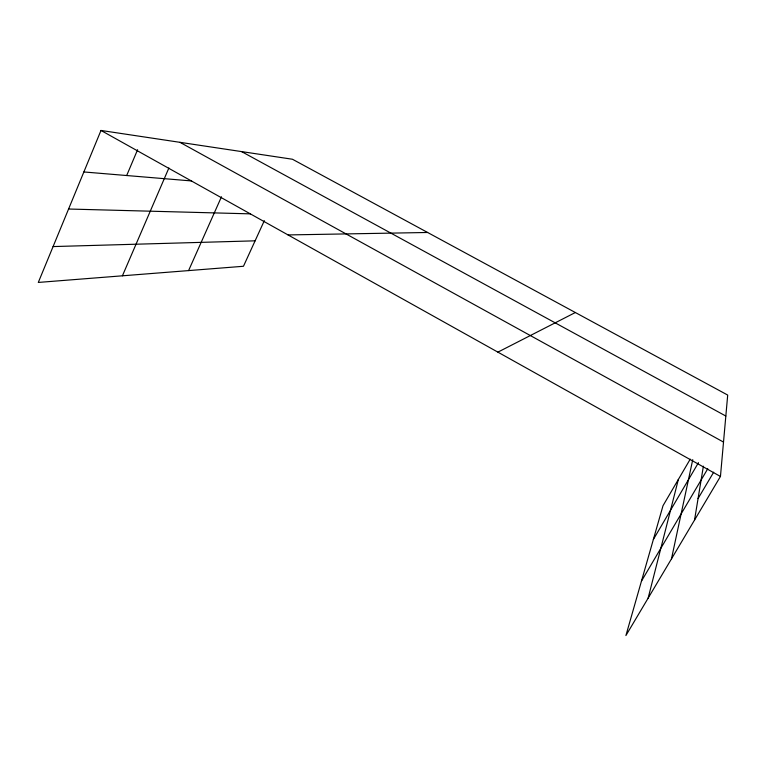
<?xml version="1.0" encoding="UTF-8"?>
<svg xmlns="http://www.w3.org/2000/svg" width="766" height="766" viewBox="0 0 766 766"><rect width="100%" height="100%" fill="white"/><g stroke="black" fill="none" stroke-linecap="round" stroke-linejoin="round"><path stroke-width="1.15" d="M690.233 459.15L663.011 505.713L625.908 635.55L720.452 476.452L727.7 395.065L292.44 159.242L100.988 130.45L38.3 282.434L243.464 266.271L264.327 220.665M694.542 520.037L703.389 466.168M671.466 558.883L692.751 459.648M648.132 598.15L678.36 479.449M126.687 175.529L137.602 149.696M122.416 275.808L168.893 167.984M188.589 270.59L221.47 196.795M653.36 539.475L698.458 462.664M641.458 581.116L707.774 468.744M698.065 498.57L713.682 472.191M497.89 352.14L575.352 312.518M53.084 246.575L255.107 240.83M288.054 234.932L427.62 232.481M68.576 209.022L250.52 213.858M83.867 171.957L191.615 180.948M241.606 151.601L725.833 416.034M179.953 142.323L723.516 442.078M100.988 130.45L720.452 476.452"/></g></svg>
